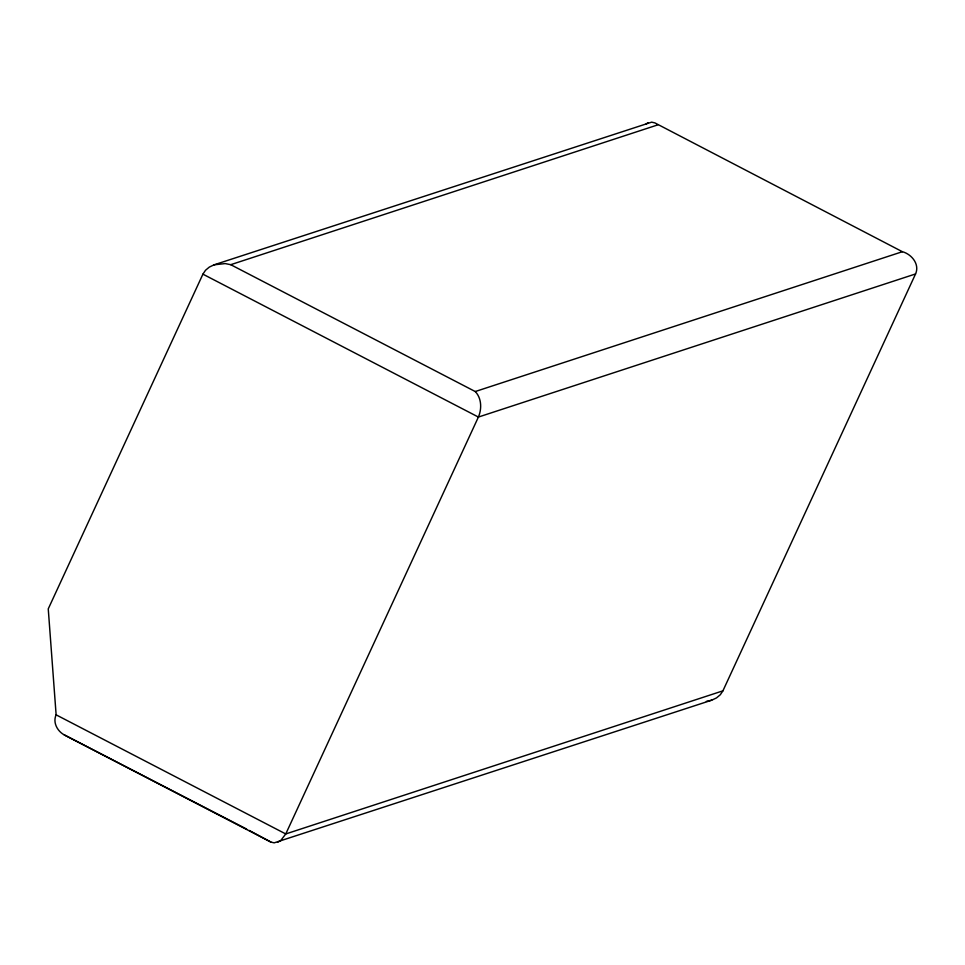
<?xml version="1.0" encoding="UTF-8"?>
<svg xmlns="http://www.w3.org/2000/svg" width="965" height="965" viewBox="0 0 965 965"><rect width="100%" height="100%" fill="white"/><g stroke="black" fill="none" stroke-linecap="round" stroke-linejoin="round"><path stroke-width="1.45" d="M56.127 714.836C52.617 722.459 57.321 731.108 64.233 734.884L270.936 842.095L274.193 842.843L711.736 700.18L716.513 697.912L720.324 694.728L722.918 690.844L915.556 273.951C919.935 264.265 911.623 254.205 902.384 251.708L654.897 122.905L651.64 122.157L214.097 264.82L209.321 267.088L205.509 270.272L202.915 274.156L48.25 608.879L56.127 714.836L285.761 833.953L722.918 690.844M646.188 123.834L648.311 122.664M277.522 842.336L280.694 840.587L285.761 833.953L478.399 417.061C481.909 408.87 481.68 398.243 475.25 391.537L230.732 264.687L225.183 263.578L214.097 264.82M230.732 264.687L657.865 124.859M475.25 391.537L902.384 251.708M915.556 273.951L478.399 417.061L202.915 274.156M706.332 701.386L711.736 700.18M64.233 734.884L246.642 829.068M249.308 830.455L270.936 842.095"/></g></svg>
